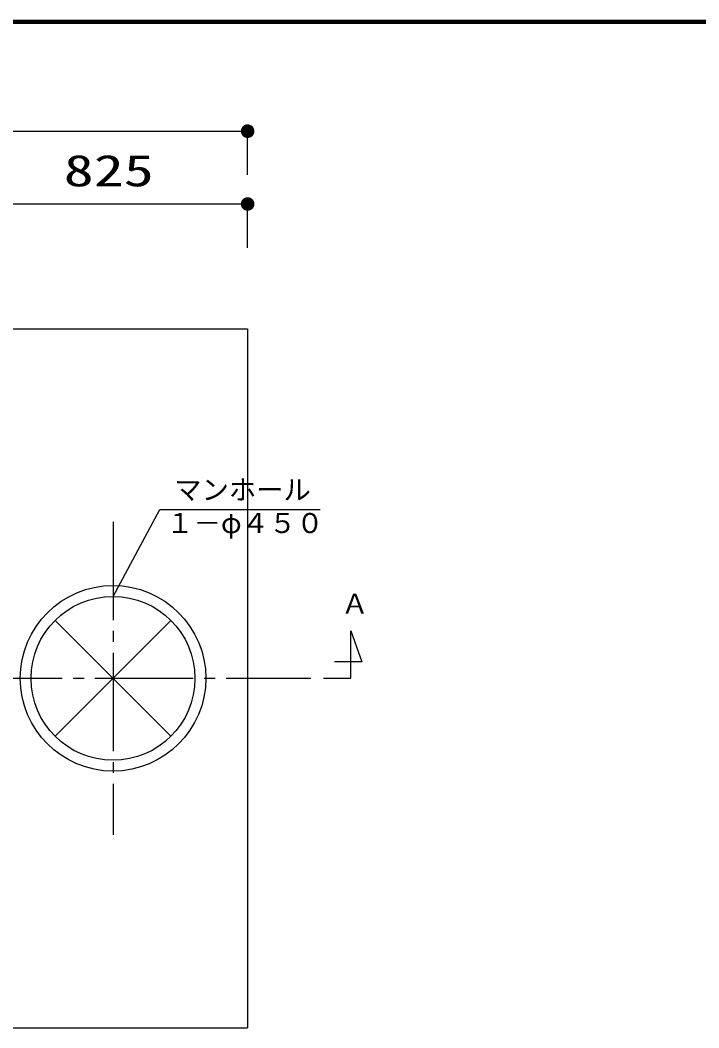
# Model space of a CAD drawing. Units: millimetres, scale not verified. Extents: x -10044 to 7274, y -6719 to 5358.
# Drawn here: x -4054 to -2190, y 2590 to 5358 of the extents above; entities that cross this region are included whole.
import ezdxf
from ezdxf.enums import TextEntityAlignment as Align

# ---------------------------------------------------------------- set-up
doc = ezdxf.new("R2010")
doc.units = ezdxf.units.MM
doc.header["$LTSCALE"] = 30
doc.linetypes.add('CHAIN2', pattern=[12, 9, -1, 1, -1])
for name, color, linetype, lineweight in [('0-1_KIKI', 3, 'Continuous', 25), ('0-2_SEISAKU', 2, 'Continuous', 25), ('0-6_SUNPO', 7, 'Continuous', 25), ('0-7_07', 7, 'Continuous', 25)]:
    doc.layers.add(name, color=color, linetype=linetype, lineweight=lineweight)
doc.styles.add('MS Gothic', font='')
doc.styles.add('ＭＳ ゴシック', font='')
doc.styles.get('MS Gothic').set_extended_font_data('MS Gothic')
doc.styles.get('ＭＳ ゴシック').set_extended_font_data('MS Gothic')

msp = doc.modelspace()

# ---------------------------------------------------------------- linework, layer by layer
at = {"layer": '0-1_KIKI', "color": 4}
for p, q in [((-3798.76, 3775.3), (-3670.11, 4013.84)), ((-3670.11, 4013.84), (-3229.31, 4013.84))]:
    msp.add_line(p, q, dxfattribs=at)
at = {"layer": '0-1_KIKI'}
msp.add_lwpolyline([(-3220.23, 3550.3), (-3145.23, 3550.3), (-3145.23, 3680.3), (-3115.23, 3595.3), (-3190.23, 3595.3)], dxfattribs=at)
at = {"layer": '0-2_SEISAKU'}
for p, q in [((-5894, 4510.3), (-3429, 4510.3)), ((-3429, 4510.3), (-3429, 2590.3)), ((-3957.87, 3709.4), (-3639.67, 3391.2)), ((-3957.86, 3391.2), (-3639.67, 3709.4)), ((-5894, 2590.3), (-3429, 2590.3))]:
    msp.add_line(p, q, dxfattribs=at)
at = {"layer": '0-2_SEISAKU', "linetype": 'CHAIN2'}
for p, q in [((-3798.76, 3980.3), (-3798.76, 3120.3)), ((-6008.4, 3550.3), (-3255.44, 3550.3))]:
    msp.add_line(p, q, dxfattribs=at)
at = {"layer": '0-2_SEISAKU'}
for radius in [255, 225]:
    msp.add_circle((-3798.77, 3550.3), radius, dxfattribs=at)
at = {"layer": '0-6_SUNPO', "color": 4}
for p, q in [((-5894, 5053.07), (-3429, 5053.07)), ((-3429, 4933.07), (-3429, 5053.07)), ((-4254, 4853.07), (-3429, 4853.07)), ((-3429, 4733.07), (-3429, 4853.07))]:
    msp.add_line(p, q, dxfattribs=at)
at = {"layer": '0-6_SUNPO'}
for points in [[(-3442.26, 5066.33), (-3429, 5053.07), (-3444.59, 5063.49)], [(-3439.41, 5068.66), (-3429, 5053.07), (-3442.26, 5066.33)], [(-3436.17, 5070.4), (-3429, 5053.07), (-3439.41, 5068.66)], [(-3432.66, 5071.46), (-3429, 5053.07), (-3436.17, 5070.4)], [(-3429, 5071.82), (-3429, 5053.07), (-3432.66, 5071.46)], [(-3425.34, 5071.46), (-3429, 5053.07), (-3429, 5071.82)], [(-3421.82, 5070.4), (-3429, 5053.07), (-3425.34, 5071.46)], [(-3418.58, 5068.66), (-3429, 5053.07), (-3421.82, 5070.4)], [(-3415.74, 5066.33), (-3429, 5053.07), (-3418.58, 5068.66)], [(-3413.41, 5063.49), (-3429, 5053.07), (-3415.74, 5066.33)], [(-3447.39, 5056.73), (-3429, 5053.07), (-3447.75, 5053.07)], [(-3447.75, 5053.07), (-3429, 5053.07), (-3447.39, 5049.42)], [(-3446.32, 5060.25), (-3429, 5053.07), (-3447.39, 5056.73)], [(-3447.39, 5049.42), (-3429, 5053.07), (-3446.32, 5045.9)], [(-3444.59, 5063.49), (-3429, 5053.07), (-3446.32, 5060.25)], [(-3446.32, 5045.9), (-3429, 5053.07), (-3444.59, 5042.66)], [(-3444.59, 5042.66), (-3429, 5053.07), (-3442.26, 5039.82)], [(-3442.26, 5039.82), (-3429, 5053.07), (-3439.41, 5037.48)], [(-3439.41, 5037.48), (-3429, 5053.07), (-3436.17, 5035.75)], [(-3436.17, 5035.75), (-3429, 5053.07), (-3432.66, 5034.68)], [(-3432.66, 5034.68), (-3429, 5053.07), (-3429, 5034.32)], [(-3411.67, 5060.25), (-3429, 5053.07), (-3413.41, 5063.49)], [(-3410.61, 5056.73), (-3429, 5053.07), (-3411.67, 5060.25)], [(-3410.25, 5053.07), (-3429, 5053.07), (-3410.61, 5056.73)], [(-3429, 5034.32), (-3429, 5053.07), (-3425.34, 5034.68)], [(-3425.34, 5034.68), (-3429, 5053.07), (-3421.82, 5035.75)], [(-3421.82, 5035.75), (-3429, 5053.07), (-3418.58, 5037.48)], [(-3418.58, 5037.48), (-3429, 5053.07), (-3415.74, 5039.82)], [(-3415.74, 5039.82), (-3429, 5053.07), (-3413.41, 5042.66)], [(-3413.41, 5042.66), (-3429, 5053.07), (-3411.67, 5045.9)], [(-3411.67, 5045.9), (-3429, 5053.07), (-3410.61, 5049.42)], [(-3410.61, 5049.42), (-3429, 5053.07), (-3410.25, 5053.07)], [(-3432.66, 4871.46), (-3429, 4853.07), (-3436.17, 4870.4)], [(-3429, 4871.82), (-3429, 4853.07), (-3432.66, 4871.46)], [(-3425.34, 4871.46), (-3429, 4853.07), (-3429, 4871.82)], [(-3421.82, 4870.4), (-3429, 4853.07), (-3425.34, 4871.46)], [(-3447.39, 4856.73), (-3429, 4853.07), (-3447.75, 4853.07)], [(-3447.75, 4853.07), (-3429, 4853.07), (-3447.39, 4849.42)], [(-3446.32, 4860.25), (-3429, 4853.07), (-3447.39, 4856.73)], [(-3447.39, 4849.42), (-3429, 4853.07), (-3446.32, 4845.9)], [(-3444.59, 4863.49), (-3429, 4853.07), (-3446.32, 4860.25)], [(-3446.32, 4845.9), (-3429, 4853.07), (-3444.59, 4842.66)], [(-3442.26, 4866.33), (-3429, 4853.07), (-3444.59, 4863.49)], [(-3444.59, 4842.66), (-3429, 4853.07), (-3442.26, 4839.82)], [(-3439.41, 4868.66), (-3429, 4853.07), (-3442.26, 4866.33)], [(-3442.26, 4839.82), (-3429, 4853.07), (-3439.41, 4837.48)], [(-3436.17, 4870.4), (-3429, 4853.07), (-3439.41, 4868.66)], [(-3439.41, 4837.48), (-3429, 4853.07), (-3436.17, 4835.75)], [(-3436.17, 4835.75), (-3429, 4853.07), (-3432.66, 4834.68)], [(-3432.66, 4834.68), (-3429, 4853.07), (-3429, 4834.32)], [(-3418.58, 4868.66), (-3429, 4853.07), (-3421.82, 4870.4)], [(-3415.74, 4866.33), (-3429, 4853.07), (-3418.58, 4868.66)], [(-3413.41, 4863.49), (-3429, 4853.07), (-3415.74, 4866.33)], [(-3411.67, 4860.25), (-3429, 4853.07), (-3413.41, 4863.49)], [(-3410.61, 4856.73), (-3429, 4853.07), (-3411.67, 4860.25)], [(-3410.25, 4853.07), (-3429, 4853.07), (-3410.61, 4856.73)], [(-3429, 4834.32), (-3429, 4853.07), (-3425.34, 4834.68)], [(-3425.34, 4834.68), (-3429, 4853.07), (-3421.82, 4835.75)], [(-3421.82, 4835.75), (-3429, 4853.07), (-3418.58, 4837.48)], [(-3418.58, 4837.48), (-3429, 4853.07), (-3415.74, 4839.82)], [(-3415.74, 4839.82), (-3429, 4853.07), (-3413.41, 4842.66)], [(-3413.41, 4842.66), (-3429, 4853.07), (-3411.67, 4845.9)], [(-3411.67, 4845.9), (-3429, 4853.07), (-3410.61, 4849.42)], [(-3410.61, 4849.42), (-3429, 4853.07), (-3410.25, 4853.07)]]:
    msp.add_solid(points, dxfattribs=at)
at = {"layer": '0-7_07'}
for p, q in [((-8912.87, 5357.99), (7273.93, 5357.99)), ((-8912.27, 5357.39), (7273.33, 5357.39)), ((-8911.67, 5356.79), (7272.73, 5356.79)), ((-8911.07, 5356.19), (7272.13, 5356.19)), ((-8910.47, 5355.59), (7271.53, 5355.59)), ((-8909.87, 5354.99), (7270.93, 5354.99)), ((-8909.27, 5354.39), (7270.33, 5354.39)), ((-8908.67, 5353.79), (7269.73, 5353.79)), ((-8908.07, 5353.19), (7269.13, 5353.19)), ((-8907.47, 5352.59), (7268.53, 5352.59)), ((-8906.87, 5351.99), (7267.93, 5351.99)), ((-8906.27, 5351.39), (7267.33, 5351.39)), ((-8905.67, 5350.79), (7266.73, 5350.79)), ((-8905.07, 5350.19), (7266.13, 5350.19)), ((-8904.47, 5349.59), (7265.53, 5349.59))]:
    msp.add_line(p, q, dxfattribs=at)

# ---------------------------------------------------------------- texts
at = {"layer": '0-1_KIKI', "color": 4, "style": 'MS Gothic'}
for s, p in [('マンホール', (-3630.55, 4024.29)), ('１－φ４５０', (-3652.26, 3932.76)), ('Ａ', (-3171.92, 3711.53))]:
    msp.add_text(s, height=54.99, dxfattribs=at).set_placement(p, align=Align.BOTTOM_LEFT)
at = {"layer": '0-6_SUNPO', "color": 3, "style": 'ＭＳ ゴシック', "width": 1.4}
msp.add_text('825', height=86.59, dxfattribs=at).set_placement((-3934.07, 4875.57), align=Align.BOTTOM_LEFT)

doc.saveas('drawing.dxf')
